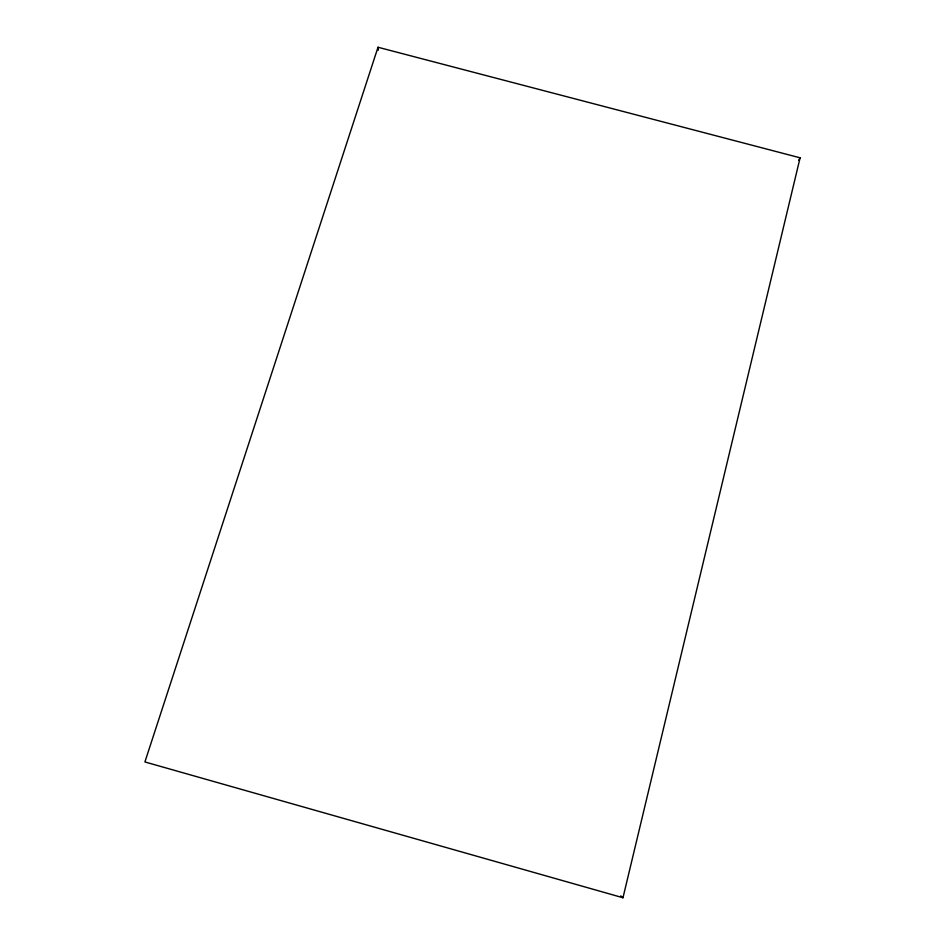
<?xml version="1.0" encoding="UTF-8"?>
<svg xmlns="http://www.w3.org/2000/svg" width="945" height="945" viewBox="0 0 945 945"><rect width="100%" height="100%" fill="white"/><g stroke="black" fill="none" stroke-linecap="round" stroke-linejoin="round"><path stroke-width="1.42" d="M622.979 897.75L800.096 157.815L378.012 47.25L144.904 761.953L622.979 897.75L620.735 895.895M798.631 160.366L800.096 157.815M378.012 47.25L378.331 50.179"/></g></svg>
